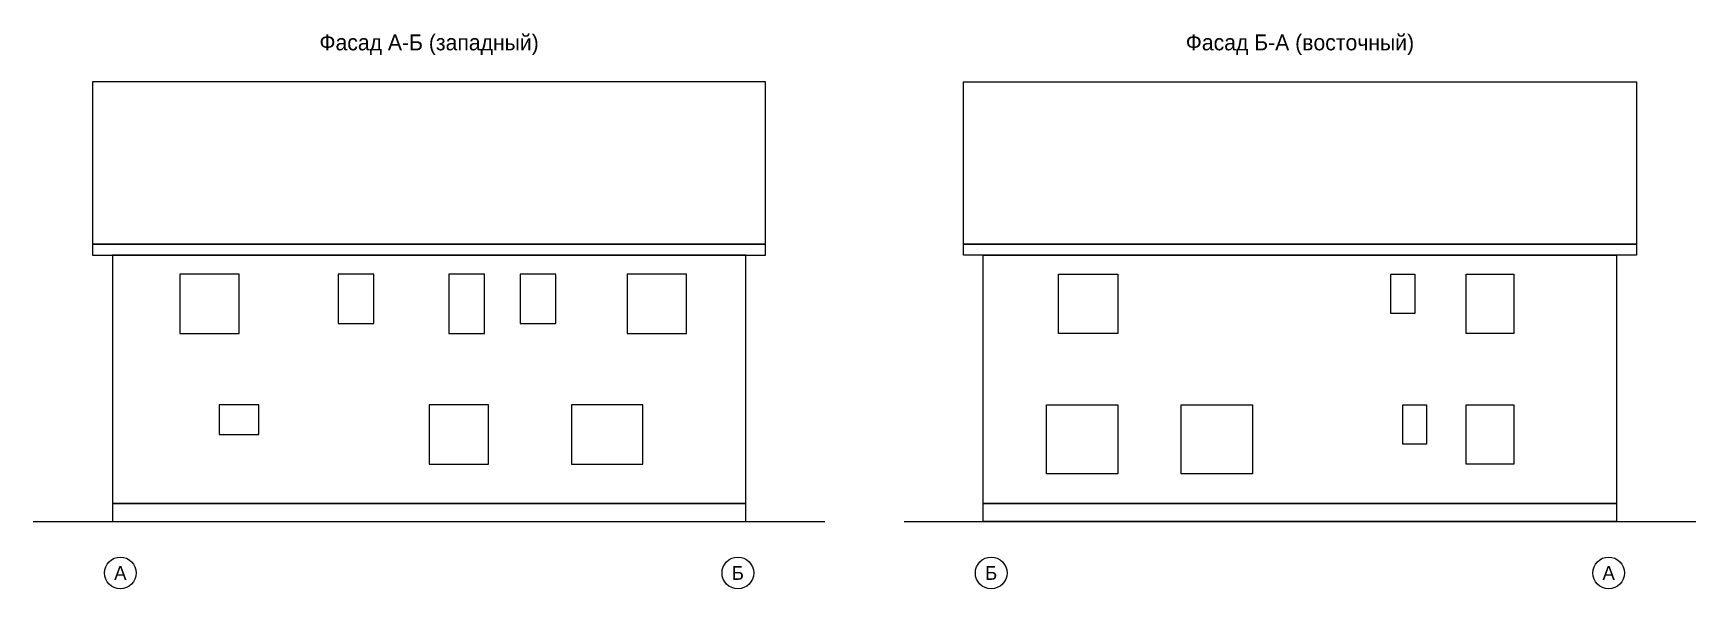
# Model space of a CAD drawing. Header units: millimetres. Extents: x -2000 to 40000, y -2150 to 11884.
import ezdxf
from ezdxf.enums import TextEntityAlignment as Align

# ---------------------------------------------------------------- set-up
doc = ezdxf.new("R2010")
doc.units = ezdxf.units.MM
for name, color, linetype in [('AXES', 1, 'CONTINUOUS'), ('ROOF', 8, 'CONTINUOUS'), ('SITE', 3, 'CONTINUOUS'), ('TEXT', 7, 'CONTINUOUS'), ('WALLS', 7, 'CONTINUOUS'), ('WINDOWS', 5, 'CONTINUOUS')]:
    doc.layers.add(name, color=color, linetype=linetype)

msp = doc.modelspace()

# ---------------------------------------------------------------- linework, layer by layer
at = {"layer": 'AXES'}
for centre in [(200, -1750), (15800, -1750), (22200, -1750), (37800, -1750)]:
    msp.add_circle(centre, 400, dxfattribs=at)
at = {"layer": 'ROOF'}
for points in [[(-500, 6553.6), (16500, 6553.6), (16500, 10652.8), (-500, 10652.8)], [(38500, 6553.6), (21500, 6553.6), (21500, 10652.8), (38500, 10652.8)], [(-500, 6273.6), (16500, 6273.6), (16500, 6553.6), (-500, 6553.6)], [(38500, 6273.6), (21500, 6273.6), (21500, 6553.6), (38500, 6553.6)]]:
    msp.add_lwpolyline(points, close=True, dxfattribs=at)
at = {"layer": 'SITE'}
for p, q in [((-2000, -450), (18000, -450)), ((20000, -450), (40000, -450))]:
    msp.add_line(p, q, dxfattribs=at)
at = {"layer": 'WALLS'}
for points in [[(0, 0), (16000, 0), (16000, 6273.6), (0, 6273.6)], [(38000, 0), (22000, 0), (22000, 6273.6), (38000, 6273.6)], [(0, -450), (16000, -450), (16000, 0), (0, 0)], [(38000, -450), (22000, -450), (22000, 0), (38000, 0)]]:
    msp.add_lwpolyline(points, close=True, dxfattribs=at)
at = {"layer": 'WINDOWS'}
for points in [[(1700, 4300), (3200, 4300), (3200, 5800), (1700, 5800)], [(5700, 4550), (6600, 4550), (6600, 5800), (5700, 5800)], [(8500, 4300), (9400, 4300), (9400, 5800), (8500, 5800)], [(10300, 4550), (11200, 4550), (11200, 5800), (10300, 5800)], [(13000, 4300), (14500, 4300), (14500, 5800), (13000, 5800)], [(25400, 4300), (23900, 4300), (23900, 5800), (25400, 5800)], [(32900, 4800), (32300, 4800), (32300, 5800), (32900, 5800)], [(35400, 4300), (34200, 4300), (34200, 5800), (35400, 5800)], [(2700, 1750), (3700, 1750), (3700, 2500), (2700, 2500)], [(8000, 1000), (9500, 1000), (9500, 2500), (8000, 2500)], [(11600, 1000), (13400, 1000), (13400, 2500), (11600, 2500)], [(25400, 750), (23600, 750), (23600, 2500), (25400, 2500)], [(28800, 750), (27000, 750), (27000, 2500), (28800, 2500)], [(33200, 1500), (32600, 1500), (32600, 2500), (33200, 2500)], [(35400, 1000), (34200, 1000), (34200, 2500), (35400, 2500)]]:
    msp.add_lwpolyline(points, close=True, dxfattribs=at)

# ---------------------------------------------------------------- texts
at = {"layer": 'AXES'}
for s, p in [('А', (200, -1750)), ('Б', (15800, -1750)), ('Б', (22200, -1750)), ('А', (37800, -1750))]:
    msp.add_text(s, height=350, dxfattribs=at).set_placement(p, align=Align.MIDDLE_CENTER)
at = {"layer": 'TEXT'}
for s, p in [('Фасад А-Б (западный)', (8000, 11652.8)), ('Фасад Б-А (восточный)', (30000, 11652.8))]:
    msp.add_text(s, height=400, dxfattribs=at).set_placement(p, align=Align.MIDDLE_CENTER)

doc.saveas('drawing.dxf')
